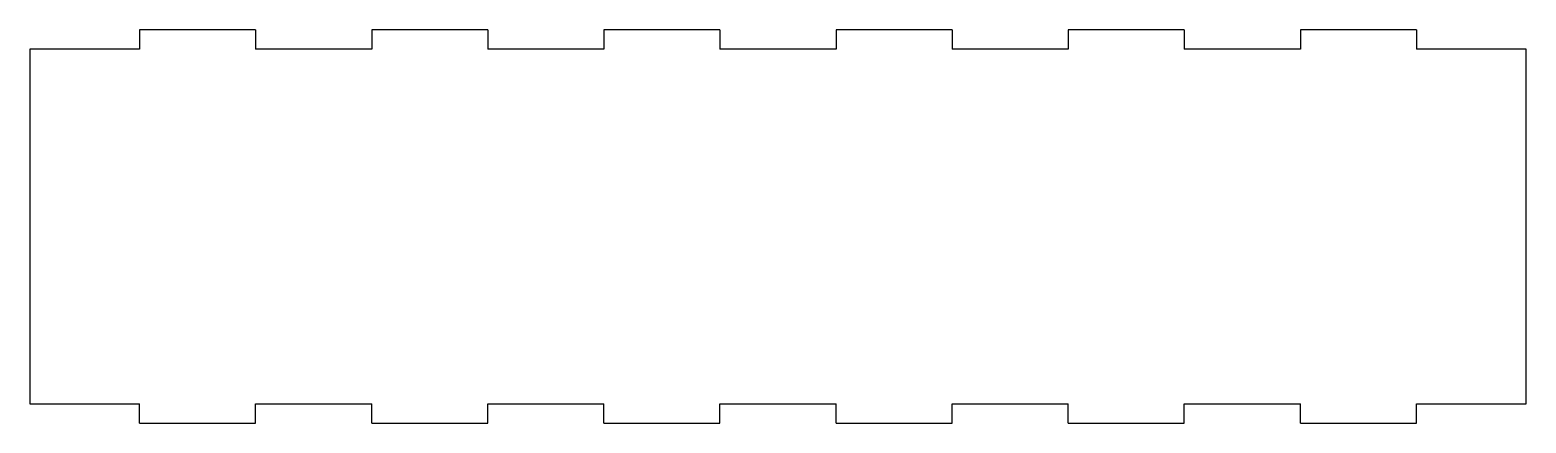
# Model space of a CAD drawing. Header units: millimetres. Extents: x -116 to 116, y -30 to 30.
import ezdxf

# ---------------------------------------------------------------- set-up
doc = ezdxf.new("R2010")
doc.units = ezdxf.units.MM

msp = doc.modelspace()

# ---------------------------------------------------------------- linework, layer by layer
at = {"color": 7, "linetype": 'Continuous', "lineweight": 25}
for p, q in [((-99, 30.5), (-99, 27.5)), ((-81, 30.5), (-99, 30.5)), ((-81, 30.5), (-81, 27.5)), ((-63, 30.5), (-63, 27.5)), ((-45, 30.5), (-63, 30.5)), ((-45, 30.5), (-45, 27.5)), ((-27, 30.5), (-27, 27.5)), ((-9, 30.5), (-27, 30.5)), ((-9, 30.5), (-9, 27.5)), ((9, 30.5), (9, 27.5)), ((27, 30.5), (9, 30.5)), ((27, 30.5), (27, 27.5)), ((45, 30.5), (45, 27.5)), ((63, 30.5), (45, 30.5)), ((63, 30.5), (63, 27.5)), ((81, 30.5), (81, 27.5)), ((99, 30.5), (81, 30.5)), ((99, 30.5), (99, 27.5)), ((-116, 27.5), (-116, -27.5)), ((-99, 27.5), (-116, 27.5)), ((-63, 27.5), (-81, 27.5)), ((-27, 27.5), (-45, 27.5)), ((9, 27.5), (-9, 27.5)), ((45, 27.5), (27, 27.5)), ((81, 27.5), (63, 27.5)), ((116, 27.5), (99, 27.5)), ((116, -27.5), (116, 27.5)), ((-116, -27.5), (-99, -27.5)), ((-99, -30.5), (-99, -27.5)), ((-81, -27.5), (-63, -27.5)), ((-81, -30.5), (-81, -27.5)), ((-63, -30.5), (-63, -27.5)), ((-45, -27.5), (-27, -27.5)), ((-45, -30.5), (-45, -27.5)), ((-27, -30.5), (-27, -27.5)), ((-9, -27.5), (9, -27.5)), ((-9, -30.5), (-9, -27.5)), ((9, -30.5), (9, -27.5)), ((27, -27.5), (45, -27.5)), ((27, -30.5), (27, -27.5)), ((45, -30.5), (45, -27.5)), ((63, -27.5), (81, -27.5)), ((63, -30.5), (63, -27.5)), ((81, -30.5), (81, -27.5)), ((99, -27.5), (116, -27.5)), ((99, -30.5), (99, -27.5)), ((-99, -30.5), (-81, -30.5)), ((-63, -30.5), (-45, -30.5)), ((-27, -30.5), (-9, -30.5)), ((9, -30.5), (27, -30.5)), ((45, -30.5), (63, -30.5)), ((81, -30.5), (99, -30.5))]:
    msp.add_line(p, q, dxfattribs=at)

doc.saveas('drawing.dxf')
